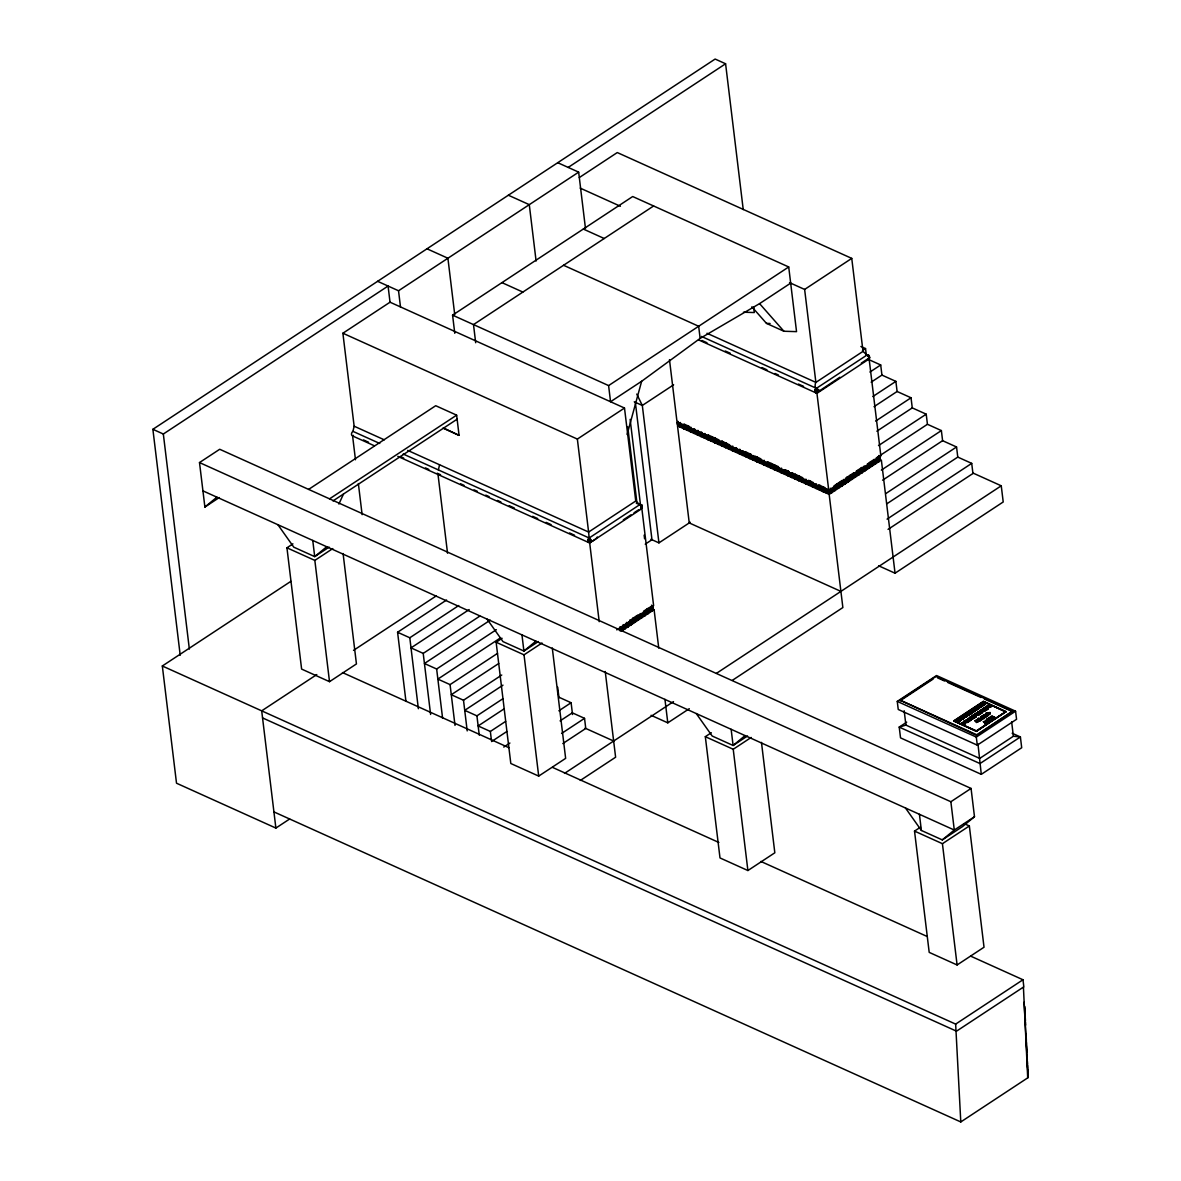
<?xml version="1.0" encoding="UTF-8"?>
<svg xmlns="http://www.w3.org/2000/svg" width="1181" height="1181" viewBox="0 0 1181 1181"><rect width="100%" height="100%" fill="white"/><g stroke="black" fill="none" stroke-linecap="round" stroke-linejoin="round"><path stroke-width="1.5" d="M965.6 722.492L965.556 721.709L966.914 722.418M636.308 503.224L641.401 505.409L641.741 508.273L640.692 508.834L641.859 505.394L639.659 504.73L589.157 537.99C583.783 545.666 595.165 541.031 597.306 536.986M640.589 508.908C645.225 506.708 636.367 502.663 635.747 501.01L624.498 408.035L390.025 302.203L342.889 333.234L354.138 426.208L352.942 431.36A2.436 1.506 -65.7 0 0 351.51 434.49A2.436 1.506 -65.7 0 0 353.429 435.405M992.498 717.679C985.471 715.848 1001.311 719.406 991.76 716.114L994.682 717.339M868.463 355.053C868.891 364.855 871.312 353.887 866.928 355.082L816.425 388.328L815.082 390.306L815.333 392.328L816.588 392.786L839.868 377.256M642.257 506.885C638.906 510.591 644.339 506.59 641.386 504.922C637.46 503.327 644.162 508.081 640.692 508.834M977.868 707.759L977.912 707.139M978.001 707.95L978.001 707.168M965.364 722.698L965.556 721.547L964.036 722.108L964.464 720.794L967.593 722.196L965.364 722.698L967.593 722.196M968.538 714.033L968.892 713.87A2.583 1.417 -6.9 0 1 970.383 714.018M979.743 706.637A2.51 1.373 -6.9 0 0 980.319 707.478A2.392 1.314 -6.9 0 1 979.846 706.651L979.743 706.327A2.51 1.373 -6.9 0 0 980.289 707.212M962.131 719.229L960.183 718.565L961.201 719.244C963.578 719.746 960.271 717.472 961.068 719.377L962.84 718.86L960.079 718.934L960.256 717.959L962.707 719.17M976.908 708.954L976.879 708.615A1.58 0.871 -6.9 0 1 978.518 708.689L978.503 708.408A1.58 0.871 -6.9 0 0 976.908 708.349L976.997 709.013M977.469 713.206L978.783 713.752L977.484 712.556M986.622 712.955L989.634 714.313C992.01 710.431 983.906 714.594 989.899 712.793M986.445 713.383L989.663 714.579L990.062 712.468M342.889 333.234L577.361 439.081L588.61 532.055L589.157 537.99L588.227 541.282L588.773 542.315L590.603 541.931L589.157 537.99L403.193 454.035M789.543 282.628L804.63 289.434L815.879 382.393C812.927 387.368 820.013 397.613 816.425 388.328L701.47 336.437M979.152 712.852L979.152 712.852A4.325 2.377 -6.9 0 0 979.743 714.343L979.713 714.077A4.325 2.377 -6.9 0 1 979.123 712.586M869.009 358.625L868.64 355.274L866.928 355.082L863.016 351.362L851.752 258.388L617.279 152.556L579.28 177.578M967.579 715.317L967.667 713.929M981.913 705.884L981.913 704.363M970.738 719.052L972.45 719.081L970.959 719.096M980.702 712.497C986.681 713.516 974.355 708.689 982.415 712.527L980.909 712.364M967.431 715.081L967.534 714.594M967.46 715.346L967.785 713.9M981.987 706.253L981.854 705.146M962.766 722.964C958.426 722.61 965.733 725.134 964.567 722.61L963.017 722.89C961.304 725.341 967.918 725.208 962.766 722.964L961.039 723.318L962.914 723.023C962.604 720.735 964.213 722.462 965.025 724.189M977.647 721.074L979.964 720.971L979.551 719.14L979.699 720.75L977.794 720.838L978.163 718.388L977.868 719.805L976.082 720.056L977.735 720.011L976.008 720.366L977.986 719.982M984.127 715.022L985.943 714.195L985.914 715.479M988.689 705.766L986.873 706.592L989.028 704.614L988.969 705.972M641.386 504.922L640.973 505.881M642.065 507.874L642.095 505.675L640.545 504.449M868.227 356.234C865.85 352.204 871.224 358.242 867.858 359.26M869.334 358.227L869.349 356.027L867.799 354.802M960.227 718.83L962.53 719.362M977.514 721.03L977.706 719.746M985.604 715.406C991.464 714.475 984.349 717.457 985.825 714.402M985.633 715.686L986.415 713.117M988.379 707.257C993.236 705.633 987.966 709.235 988.571 705.972L986.844 706.327M990.829 707.198C991.715 703.817 987.788 707.301 989.191 704.954M438.372 469.92L439.568 464.768M964.036 722.108L964.213 720.956M986.12 709.811C981.381 708.482 988.969 710.445 984.304 709.692M988.689 704.836L988.718 706.031L986.932 706.282M590.057 542.315L589.157 537.99L589.171 542.389L591.15 540.795L589.157 537.99L589.334 542.286M627.111 434.49L641.652 381.271L700.126 338.401L759.575 303.62L790.68 283.13M976.657 720.513L976.466 722.551L976.864 720.735M976.377 722.373L976.835 720.454M988.497 720.351L988.497 719.17M988.217 721.03L988.29 719.081M816.278 392.535C825.194 387.885 808.173 388.46 817.724 392.52M988.01 720.823L988.467 719.82M988.039 721.089L988.335 719.775M988.674 719.126L988.246 720.38M964.272 721.945L964.464 721.045L967.623 722.477M981.16 720.189L980.702 720.292A3.144 1.727 -6.9 0 1 980.348 718.889L980.363 718.83M984.718 722.462L984.718 722.462A3.144 1.727 -6.9 0 0 985.131 723.805L985.043 723.599A3.144 1.727 -6.9 0 1 984.674 722.196M338.888 504.036L343.494 494.027M619.907 626.845L620.778 627.244L619.346 630.374L621.265 631.274L624.144 625.029L623.273 624.631L621.841 627.761L624.631 629.06L627.51 622.8L626.639 622.417L623.76 628.676M620.187 629.813C620.291 627.598 622.727 632.101 620.896 628.248M623.553 627.598C626.122 624.026 622.107 628.705 624.956 628.248L625.664 626.683L624.262 626.033M627.642 623.819C629.901 623.509 628.144 627.332 626.919 625.384L628.071 624.011M630.875 620.586L627.997 626.845L627.126 626.447L630.004 620.187L634.743 622.417L637.607 616.157L636.736 615.759L635.304 618.888L636.175 619.287M630.285 623.169C630.388 620.94 632.824 625.443 631.008 621.605M634.241 618.372L631.363 624.631L630.492 624.232L633.37 617.973L638.109 620.202L640.988 613.943L640.102 613.544M633.651 620.94C636.219 617.383 632.204 622.047 635.053 621.605L635.777 620.04L634.374 619.375M637.017 618.726C637.12 616.512 639.571 621.014 637.74 617.161M640.382 616.512C640.486 614.282 642.936 618.8 641.106 614.947M636.736 615.759L641.475 617.973L644.354 611.714L643.483 611.33M643.748 614.297C646.317 610.725 642.316 615.404 645.151 614.947L645.874 613.382L644.472 612.732M642.907 614.843L642.036 614.46L644.841 615.759L647.719 609.499L646.848 609.116M647.838 610.518C650.111 610.208 648.354 614.031 647.114 612.083L648.266 610.71M651.085 607.285L648.207 613.544L647.336 613.146L650.214 606.886L653.004 608.2L651.572 611.33L648.768 610.016L649.639 610.415M652.163 608.746L651.882 610.518L650.48 609.854L651.203 608.289L652.606 608.953M651.646 608.495L650.48 609.854M650.701 610.931L652.975 607.255L651.484 608.481M830.332 488.284L831.203 488.668L829.771 491.798L828.058 491.96L826.065 489.155L826.907 488.594M830.612 491.252C830.715 489.023 833.151 493.525 831.335 489.687M830.819 492.315L831.69 492.713L834.568 486.454L833.697 486.055M833.978 489.037C834.081 486.808 836.517 491.311 834.701 487.473M834.185 490.1L835.056 490.499L837.934 484.24L837.063 483.841M837.344 486.808C837.447 484.594 839.898 489.096 838.067 485.243M837.55 487.886L838.436 488.284L841.3 482.025L840.429 481.627M840.71 484.594C840.813 482.379 843.264 486.882 841.433 483.029M841.802 486.07L844.666 479.811L843.795 479.412L840.931 485.671L841.802 486.07L837.934 484.24M844.075 482.379C844.179 480.15 846.629 484.668 844.799 480.815M847.176 477.198L844.297 483.457L845.168 483.841L848.047 477.582L847.176 477.198L851.9 479.412L854.778 473.153L858.631 474.983L861.51 468.724L860.639 468.326M848.165 478.6C850.438 478.29 848.667 482.114 847.441 480.165L848.593 478.792M850.541 474.983L847.663 481.228L848.534 481.627L851.412 475.367L850.541 474.983L855.265 477.198L858.144 470.939L857.273 470.54L855.826 473.67L856.697 474.068M850.807 477.951C850.91 475.722 853.361 480.224 851.531 476.386M853.907 472.754L852.461 475.884L853.332 476.283M854.173 475.722C854.276 473.507 856.727 478.01 854.896 474.157M857.539 473.507C857.642 471.293 860.093 475.795 858.262 471.942M860.905 471.293C861.008 469.064 863.459 473.581 861.628 469.728M861.126 472.37L861.997 472.754L864.876 466.495L864.005 466.111M864.271 469.078C864.389 466.849 866.824 471.367 864.994 467.514M864.492 470.156L865.363 470.54L868.242 464.281L867.371 463.897M868.36 465.299C870.633 464.989 868.876 468.813 867.651 466.864L868.803 465.491M868.729 468.326L871.608 462.066L870.737 461.668L867.858 467.927L868.729 468.326L864.876 466.495M871.017 464.65C871.12 462.421 873.556 466.923 871.726 463.085M874.102 459.453L871.224 465.713L872.095 466.111L874.973 459.852L874.102 459.453L878.826 461.682L880.273 458.553L878.339 457.638L875.461 463.897L874.59 463.498L877.468 457.239M874.383 462.421C874.486 460.206 876.922 464.709 875.091 460.856M877.749 460.206C877.852 457.992 880.288 462.494 878.457 458.641M868.817 357.917C869.57 354.595 865.939 354.079 869.57 357.4M1024.783 1006.625L1024.916 1009.548M1024.96 1010.523L1025.093 1013.431M1025.152 1014.405L1025.285 1017.328M1025.329 1018.302L1025.462 1021.211M1025.507 1022.185L1025.654 1025.108M1026.068 1033.862L1026.2 1036.77M1026.245 1037.745L1026.378 1040.668M1026.437 1041.642L1026.569 1044.55M1026.614 1045.525L1026.747 1048.448M1026.791 1049.407L1026.939 1052.33M1027.16 1057.187L1027.308 1060.11M1027.352 1061.084L1027.485 1063.992M1027.529 1064.967L1027.662 1067.89M1027.706 1068.864L1027.854 1071.772M1027.898 1072.747L1028.031 1075.67M640.574 508.421L641.549 507.564L640.988 508.893M641.298 506.428L641.8 505.247M641.18 508.745L640.958 507.948M641.578 508.509L642.243 507.402M869.526 357.223L868.552 358.566M868.434 359.083L869.157 357.031L866.928 355.082M868.847 358.862L869.496 357.74M640.117 505.01L641.859 505.394M640.574 505.394L640.205 504.582M641.534 506.989L642.184 506.014L641.239 504.789M641.652 507.535L641.475 505.158M816.425 388.328L817.37 392.432L816.425 388.328L816.912 392.372L815.643 392.564M867.828 355.747L867.991 354.92M868.552 356.765L869.068 355.599M868.788 357.341L868.862 356.559M868.906 357.887L868.847 355.998M868.921 358.389L868.744 357.149M868.256 359.245L869.127 358.522M905.473 807.996L921.372 830.464L942.29 839.898L962.5 826.597L974.487 816.735L971.062 788.436L219.71 449.267L199.5 462.568L204.889 507.033L216.876 497.171M326.709 546.744L314.707 556.62L293.789 547.172L277.889 524.704M677.141 422.887L680.123 427.094L680.965 426.548L677.983 422.326L677.141 422.887L677.377 424.909L680.477 422.503M679.754 424.068L678.588 424.953L679.754 424.068L680.743 425.47L679.577 426.356L680.743 425.47M680.123 427.094L683.12 424.629L687.091 430.238L687.933 429.692M683.238 425.632C681.112 425.78 683.504 429.146 684.227 427.035L682.825 425.913M679.636 423.049L683.607 428.673L687.445 425.647L691.416 431.257L690.575 431.818L686.604 426.208M686.722 427.212C684.611 427.36 686.988 430.725 687.726 428.614L686.309 427.492L687.726 428.614M687.091 430.238L690.929 427.227M690.206 428.792C688.095 428.939 690.472 432.29 691.21 430.194L689.793 429.057L691.21 430.194M690.575 431.818L693.572 429.353L697.558 434.962L698.399 434.416M693.705 430.356C691.579 430.504 693.956 433.87 694.694 431.759L693.277 430.637M690.088 427.773L694.059 433.397L697.897 430.371L701.883 435.981L701.042 436.542L697.056 430.917M697.189 431.936C695.063 432.084 697.454 435.449 698.178 433.338L696.76 432.216L698.178 433.338M697.558 434.962L701.396 431.936L703.374 434.756L702.533 435.302M700.673 433.501C698.547 433.648 700.938 437.014 701.662 434.918L700.244 433.781M701.042 436.542L704.88 433.516L706.873 436.32L706.017 436.881M704.156 435.08C702.045 435.228 704.422 438.594 705.146 436.483L703.743 435.361L705.146 436.483M700.554 432.497L704.526 438.107L708.364 435.095M707.64 436.66C705.529 436.808 707.906 440.173 708.644 438.062L707.227 436.926L708.644 438.062M704.038 434.077L708.01 439.686L711.848 436.66L713.841 439.465L712.999 440.026M711.124 438.225C709.013 438.372 711.39 441.738 712.128 439.627L710.711 438.505M707.522 435.641L711.493 441.266L715.332 438.24L717.325 441.044L714.977 442.831L711.006 437.221L711.848 436.66M714.623 439.804C712.497 439.952 714.874 443.318 715.612 441.207L714.195 440.085L715.612 441.207M714.977 442.831L718.83 439.804L722.802 445.429L721.96 445.975L717.989 440.365M718.107 441.369C715.981 441.517 718.373 444.883 719.096 442.786L717.679 441.65L719.096 442.786M715.332 438.24L714.49 438.786L718.476 444.41L722.314 441.384L724.293 444.189L723.451 444.75M722.314 441.384L718.476 444.41M721.591 442.949C719.465 443.096 721.857 446.462 722.58 444.351L721.163 443.229M721.96 445.975L725.798 442.964L727.791 445.768L725.444 447.555L721.473 441.945M722.802 445.429L725.798 442.964M725.075 444.528C722.964 444.676 725.341 448.042 726.079 445.931L724.662 444.794L726.079 445.931M725.444 447.555L729.282 444.528L731.275 447.348L728.928 449.134L724.957 443.51M728.559 446.093C726.448 446.241 728.825 449.607 729.563 447.496L728.146 446.374L729.563 447.496M728.928 449.134L732.766 446.108M732.058 447.673L730.877 448.559L732.294 449.695L733.047 449.075L732.058 447.673L732.619 449.356M732.294 449.695L733.047 449.075M728.441 445.089L732.412 450.699L736.25 447.688L738.243 450.492L735.911 452.279L731.925 446.654M736.25 447.688L732.412 450.699M735.542 449.252L734.361 450.138L735.542 449.252L736.531 450.655L735.364 451.541L736.531 450.655M735.911 452.279L739.749 449.252L743.72 454.877L742.879 455.423L738.907 449.813M739.026 450.817L737.859 451.718L739.026 450.817L740.015 452.22L738.848 453.12L740.015 452.22M743.233 450.832L739.395 453.844L735.409 448.234M740.236 453.297L741.727 452.057L740.886 452.618M741.343 453.283L742.509 452.397L743.499 453.799C742.391 455.836 740.339 452.928 742.509 452.397M742.332 454.685L743.499 453.799M742.879 455.423L745.875 452.958L749.846 458.568L750.688 458.021M745.993 453.962L744.827 454.862L745.993 453.962L746.997 455.364L745.816 456.265L745.241 454.582M742.391 451.378L746.362 457.003L750.201 453.976L754.172 459.586L753.33 460.147L749.359 454.537M749.477 455.541C747.366 455.689 749.743 459.055 750.481 456.944L749.064 455.822L750.481 456.944M749.846 458.568L753.685 455.556M752.976 457.121C750.85 457.268 753.227 460.62 753.965 458.523L752.548 457.387M753.33 460.147L756.327 457.682L760.313 463.292L761.155 462.745M756.46 458.686C754.334 458.833 756.726 462.199 757.449 460.088L756.032 458.966M535.894 641.165L523.906 651.041L502.988 641.608L487.089 619.139M752.843 456.102L756.829 461.727L760.667 458.7L764.638 464.31L763.797 464.871L759.826 459.247M759.944 460.265C757.818 460.413 760.21 463.779 760.933 461.668L759.516 460.546L760.933 461.668M760.313 463.292L764.151 460.265M763.428 461.83C761.317 461.978 763.694 465.344 764.417 463.232L763.015 462.111M763.797 464.871L766.794 462.406L770.765 468.016L771.606 467.455M766.912 463.41C764.801 463.557 767.178 466.923 767.916 464.812L766.499 463.69L767.916 464.812M763.31 460.826L767.281 466.436L771.119 463.424L775.105 469.034L774.264 469.595L770.278 463.971M769.23 465.875L770.396 464.989L771.4 466.392L770.233 467.277L769.23 465.875L770.233 467.277M770.765 468.016L774.603 464.989L776.596 467.794L775.755 468.355M773.895 466.554C771.769 466.702 774.145 470.068 774.884 467.956L773.466 466.835M774.264 469.595L778.102 466.569L780.08 469.374L777.748 471.16L773.762 465.55M777.378 468.134C775.253 468.281 777.644 471.647 778.368 469.536L776.95 468.414L778.368 469.536M777.748 471.16L781.586 468.134M780.862 469.698C778.737 469.846 781.128 473.212 781.852 471.116L780.449 469.979L781.852 471.116M777.26 467.115L781.232 472.74L785.07 469.713L788.436 471.234L790.547 474.098L788.199 475.884L784.228 470.274M784.346 471.278C782.235 471.426 784.612 474.792 785.35 472.68L783.933 471.559M784.715 474.304L788.554 471.293L784.715 474.304L780.744 468.695M787.83 472.858C785.719 473.005 788.096 476.371 788.834 474.26L787.417 473.123L788.834 474.26M788.199 475.884L792.038 472.858L796.024 478.482L795.182 479.028L791.196 473.419M791.329 474.422C789.203 474.57 791.58 477.936 792.318 475.825L790.901 474.703L792.318 475.825M787.712 471.839L791.683 477.464L795.522 474.437L797.515 477.242L796.673 477.803M795.522 474.437L791.683 477.464M794.813 476.002C792.687 476.15 795.079 479.516 795.802 477.404L794.385 476.283L795.802 477.404M795.182 479.028L799.02 476.017L800.998 478.822L798.666 480.608L794.68 474.983M796.024 478.482L799.02 476.017M798.297 477.582L797.131 478.467L798.297 477.582L799.286 478.984L798.12 479.87L799.286 478.984M798.666 480.608L802.504 477.582L804.482 480.387L802.15 482.173L798.179 476.563M801.781 479.146L800.615 480.047L801.781 479.146L802.77 480.549L801.604 481.449L802.77 480.549M802.15 482.173L805.988 479.161M805.265 480.726L804.099 481.612L805.265 480.726L806.269 482.128L805.088 483.014L806.269 482.128M801.663 478.143L805.634 483.752L809.472 480.726L811.465 483.546L810.624 484.092M808.749 482.291L807.583 483.191L808.749 482.291L809.753 483.693L808.586 484.594L809.753 483.693M805.147 479.707L809.118 485.332L812.956 482.306L816.942 487.915L816.101 488.476L812.115 482.852M812.248 483.87C810.122 484.018 812.498 487.384 813.237 485.273L811.819 484.151L813.237 485.273M816.455 483.885L812.602 486.897L808.631 481.287L809.472 480.726M815.731 485.45C813.606 485.583 815.997 488.949 816.721 486.852L815.303 485.716M816.101 488.476L819.939 485.45L821.917 488.255L821.075 488.816M819.215 487.015C817.09 487.163 819.481 490.528 820.205 488.417L818.787 487.295M815.613 484.431L819.584 490.056L823.423 487.03L827.394 492.639L826.552 493.2L822.581 487.576M821.533 489.48L822.699 488.594L823.688 489.997L822.522 490.883L821.533 489.48L822.522 490.883M819.939 485.45L819.097 486.011L823.068 491.621L826.065 489.155M826.183 490.159C824.072 490.307 826.449 493.673 827.187 491.562L825.77 490.44L827.187 491.562M826.552 493.2L828.9 491.414L831.69 492.713M879.033 457.549L879.786 456.929L878.797 455.526M745.093 735.601L733.106 745.477L712.187 736.029L696.273 713.56M942.29 839.898L954.292 830.036L974.487 816.735M180.221 655.278L152.88 429.308L715.14 59.05L725.592 63.774L743.233 209.568M152.88 429.308L163.332 434.018L388.077 286.038L390.055 302.439M568.194 167.422L725.592 63.774M377.61 281.314L398.528 290.762L578.66 172.146L585.466 228.405M454.774 333.293L452.574 315.15L632.691 196.533L788.716 266.965L796.54 331.64L783.904 331.241L766.469 323.373L751.869 306.794M653.61 205.981L473.492 324.598L475.692 342.741M204.889 507.033L219.312 497.541M308.61 489.406L435.715 405.718L456.634 415.151L459.069 435.361L442.978 428.098M329.529 498.854L456.634 415.151M333.012 500.921L457.121 419.196M343.081 553.52L356.441 663.929L329.514 681.673L301.613 669.081L286.939 547.807L292.932 543.865M329.145 547.113L314.707 556.62L312.758 540.44M286.939 547.807L314.84 560.399L332.791 548.575M289.655 818.994L275.882 828.073L176.515 783.21L162.328 665.995L290.88 581.332M452.574 315.15L608.599 385.582L788.716 266.965M641.652 381.271L610.547 401.747L608.599 385.582M577.361 439.081L624.498 408.035M804.63 289.434L851.752 258.388M673.642 384.814L642.316 405.452L634.271 401.82M677.377 424.909L678.972 423.728M681.614 425.854L682.456 425.308L684.449 428.113L683.607 428.673M685.098 427.433L685.94 426.887L683.961 424.068M688.597 429.013L689.438 428.452M316.788 674.572L261.695 710.844L275.882 828.073M353.518 650.377L436.158 595.962M692.081 430.578L692.922 430.032L694.9 432.837L694.059 433.397M695.565 432.157L696.406 431.596L694.413 428.792M405.954 701.381L397.584 632.263L446.566 600.022M699.049 433.737L699.89 433.176M704.526 438.107L705.367 437.56M709.515 438.446L710.357 437.9L712.335 440.705L711.493 441.266M708.01 439.686L708.851 439.125M397.584 632.263L409.792 637.77L458.759 605.528M716.483 441.605L717.325 441.044M719.967 443.17L720.809 442.624M469.167 609.588L411.018 647.882L423.211 653.388L479.84 616.098M862.455 350.609L865.54 348.572L866.352 355.319M635.747 501.01L588.61 532.055L407.74 450.404M863.016 351.362L815.879 382.393L707.006 333.263M726.95 446.315L727.791 445.768M730.434 447.894L731.275 447.348M623.317 519.861L630.964 514.813M634.035 512.805L638.626 509.779M861.289 363.158L867.415 359.127M397.82 456.368L589.688 542.98L641.874 508.612L653.61 605.617L616.762 629.886M698.606 339.907L816.942 393.317L869.127 358.965L880.864 455.969L828.678 490.336L677.008 421.868L669.479 359.644M733.918 449.474L734.759 448.913M737.402 451.039L738.243 450.492M490.248 620.158L424.437 663.501L436.645 669.007L496.33 629.694M744.37 454.183L745.211 453.637L747.204 456.442L746.362 457.003M869.925 372.074L880.701 364.973L881.927 375.086L895.877 381.374L897.102 391.487L911.038 397.776L912.263 407.888L926.214 414.177L927.439 424.289L941.375 430.578L942.6 440.69L956.551 446.979L957.776 457.091L971.712 463.38L972.937 473.492M746.997 455.364L745.58 454.242M747.868 455.763L748.71 455.216L746.717 452.397M751.352 457.342L752.194 456.781M871.15 382.172L881.927 375.086M754.836 458.907L755.678 458.361L757.671 461.166L756.829 461.727M758.32 460.487L759.162 459.926L757.183 457.121M761.804 462.066L762.646 461.505M500.611 637.784L437.871 679.105L450.064 684.611L497.511 653.373M765.303 463.631L766.144 463.085L768.122 465.89L767.281 466.436M552.28 647.956L565.64 758.364L538.698 776.094L510.812 763.502L496.138 642.243L502.117 638.301M645.239 544.161L651.971 539.732L635.334 402.293M768.787 465.211L769.628 464.65L767.635 461.845M872.789 396.58L895.877 381.374M770.396 464.989L771.4 466.392M772.271 466.775L773.112 466.229M650.893 539.245L658.939 542.876L690.28 522.238M874.014 406.692L897.102 391.487M779.239 469.935L780.08 469.374M782.723 471.499L783.564 470.953L785.557 473.758M781.232 472.74L785.07 469.713L787.063 472.518L786.221 473.079M498.736 663.486L451.29 694.723L463.498 700.23L501.748 675.03M789.705 474.644L790.547 474.098M538.344 641.549L523.906 651.041L521.958 634.876M875.638 421.086L911.038 397.776M793.189 476.223L794.031 475.663M496.138 642.243L524.024 654.835L541.99 643.01M800.157 479.368L800.998 478.822M876.863 431.198L912.263 407.888M803.641 480.947L804.482 480.387M807.14 482.512L807.981 481.966M805.634 483.752L806.475 483.206M502.973 685.142L464.724 710.342L476.917 715.848L502.929 698.709M809.118 485.332L809.959 484.771M814.108 485.671L814.949 485.111M878.502 445.591L926.214 414.177M817.592 487.236L818.433 486.69L820.426 489.495L819.584 490.056M822.699 488.594L823.688 489.997M823.068 491.621L823.91 491.075M824.574 490.395L825.416 489.835M631.997 618.888L638.124 614.858M644.236 610.828L648.827 607.802M834.775 485.361L842.422 480.313M845.478 478.305L853.14 473.256M856.195 471.249L862.322 467.218M868.434 463.188L873.025 460.162M876.095 458.139L879.151 456.132L879.638 460.177L829.136 493.437L678.352 425.367L677.85 421.322M879.727 455.704L927.439 424.289M651.779 607.196L652.532 606.576L651.528 605.174L652.104 606.857M880.244 457.593L879.402 458.154L880.273 458.553M621.782 629.975L652.384 609.824L651.897 605.779M621.87 630.89L654.097 609.662L658.747 648.103M689.246 522.932L677.51 425.913L829.165 494.381L881.351 460.014L895.05 573.198L1003.215 501.969L1001.252 485.804L973.365 473.212L888.053 529.383M504.154 708.821L478.143 725.946L490.351 731.452L505.645 721.384M881.351 470.112L941.375 430.578M882.576 480.209L942.6 440.69M491.562 741.565L506.87 731.482M885.75 493.599L956.551 446.979M503.77 747.071L509.897 743.041M558.864 710.8L571.102 702.725L572.534 714.52M886.975 503.711L957.776 457.091M560.089 720.897L572.327 712.837L584.536 718.343L585.761 728.456L562.806 743.572M561.58 733.46L584.536 718.343M887.064 519.123L971.712 463.38M564.518 773.393L673.51 701.617M716.513 673.303L1001.252 485.804M580.299 780.464L615.611 757.213L605.233 671.487M651.071 715.302L667.796 722.846L689.291 708.689M732.294 680.374L842.865 607.551L829.165 494.381M761.465 742.391L774.825 852.785L747.898 870.53L719.997 857.937L705.323 736.678L711.316 732.737M747.529 735.97L733.106 745.477L731.142 729.312M705.323 736.678L733.224 749.271L751.175 737.446M897.265 701.396L936.548 675.532L1015.571 711.198L1016.561 719.288L977.278 745.152L898.239 709.471L897.265 701.396L976.303 737.062L1015.571 711.198M900.025 700.141L935.942 676.492L1012.648 711.11L976.82 735.438L900.025 700.141L976.731 734.759L1012.648 711.11M900.114 700.805L933.034 679.134M906.698 722.167L899.228 727.097L900.527 737.874L981.293 774.337L1021.698 747.735L1020.399 736.959L1012.161 733.239M953.731 720.897L983.374 701.366L1006.035 711.597L976.421 731.393L953.731 720.897L976.407 731.142L1006.035 711.597M953.761 721.163L983.404 701.647L1006.064 711.863M983.419 701.898L954.218 721.119L976.377 730.877L1005.607 711.907L983.374 701.366M956.138 721.133L959.223 721.06M959.149 721.591L956.595 720.38L959.341 721.458M959.341 721.266L957.053 720.174M957.88 719.524L960.242 720.868M958.337 719.377L960.876 720.174L958.426 719.465M959.71 718.491L961.127 719.997L958.234 719.583L961.157 720.262L959.592 718.402L960.876 720.174M961.142 718.771L960.699 717.679M961.349 717.989C966.235 719.687 963.622 715.804 962.515 716.764M965.6 717.044L963.15 716.055L965.571 716.911M964.213 715.361L966.191 716.262L964.936 716.454M964.907 715.199L967.549 716.055L965.822 714.298L969.01 714.667A2.51 1.373 -6.9 0 1 968.479 713.767L968.641 714.047A2.392 1.314 -6.9 0 0 969.158 714.845A2.51 1.373 -6.9 0 1 968.509 714.033M966.53 714.121L966.383 714.313M967.652 714.889L967.623 713.117L969.778 714.594M970.693 712.542L968.892 712.276L970.664 712.113M969.97 712.01L971.801 712.822M970.502 711.228L970.841 712.438M971.933 710.682L974.325 711.302L971.963 710.253M973.07 709.973L974.827 709.84L975.314 710.947L974.753 709.899M974.089 709.146L976.79 709.678L975.373 708.187M976.539 709.87L975.004 708.26L978.075 708.836M973.794 709.796L976.82 709.943L975.89 708.113M976.613 707.198L978.96 708.246M977.218 707.227L979.403 706.637L976.923 707.286M981.012 707.198L978.975 705.81M980.023 705.441L981.972 706.076M980.717 704.88L983.109 705.707M982.282 703.463L984.659 704.791L982.326 703.596M984.113 703.226L982.548 703.404M984.142 703.714L985.367 703.965L983.67 703.005M956.034 721.03L959.105 721.325M957.717 719.923L959.902 720.69L959.193 719.82M964.05 715.76L965.851 715.981M968.656 713.634L968.789 713.944A2.392 1.314 -6.9 0 1 970.339 714.077L970.93 713.531L968.464 712.955M970.295 711.656L973.439 712.173L972.996 710.962M975.86 707.847L975.004 708.26M976.466 707.581L978.99 708.526M982.312 703.728L984.216 704.703M983.242 703.123C988.157 704.644 983.552 703.197 984.319 703.95L985.367 703.965M962.722 716.808L964.021 718.107L961.304 717.266M970.708 711.582L971.786 711.065L970.649 711.124M964.449 716.601L963.327 717.074M958.514 720.572L960.212 720.602M964.788 716.158L966.56 716.705L964.907 716.646M974.074 709.973L973.926 709.412M984.614 704.526L981.396 704.053L982.016 706.533M962.5 718.343L961.555 718.078L962.869 719.14M964.818 716.424L966.028 716.35M974.856 710.194L972.731 710.755M981.883 705.234L982.12 704.452L981.795 705.913M964.464 717.133L965.571 717.354L964.331 717.074M974.989 710.504L973.203 709.619M958.632 721.547L956.772 720.262M964.272 717.915L961.349 717.251L961.585 718.358M966.191 714.225L967.608 715.716L964.877 714.918M968.612 715.066L969.158 714.564A2.392 1.314 -6.9 0 1 968.582 713.782M970.93 713.531L970.28 713.826A2.392 1.314 -6.9 0 0 968.76 713.664A2.583 1.417 -6.9 0 1 970.354 713.752L970.841 713.501M970.812 712.586L971.195 713.649L970.782 712.32M972.908 712.232L970.93 712.232M978.636 708.467L977.1 708.423L978.488 708.851M979.448 708.216L979.108 706.769M979.89 706.223L980.097 706.208A2.392 1.314 -6.9 0 1 981.544 706.4L981.795 706.386M972.184 713.014L969.586 711.818M971.623 710.49L974.428 711.523L973.956 710.312L972.583 710.431M981.677 706.327L981.514 706.43A2.583 1.417 -6.9 0 0 980.097 706.194L980.023 706.548A2.392 1.314 -6.9 0 1 981.588 706.681L981.898 706.12M965.261 720.277C966.545 721.074 965.733 720.336 966.486 719.701M968.169 718.358L971.077 719.908M972.45 719.081L969.424 717.531L972.686 718.653M970.177 717.029L974.709 717.812L970.354 716.911M974.679 717.531L971.284 716.306L974.104 717.694M973.971 715.716C969.926 712.615 980.363 721.163 974.192 714.387M974.724 714.033L978.621 714.431M976.111 713.132C979.979 713.117 979.758 717.162 975.034 714.047M980.909 713.56L977.883 711.951L980.88 713.28M980.245 710.401L984.792 711.169L980.422 710.283M981.632 709.486L984.747 710.903M984.334 709.013L982.12 709.323L984.57 709.028M984.452 709.058L983.153 708.777L983.699 708.128M986.312 708.157L983.965 707.95L988.394 708.792L986.578 707.98L986.253 706.445M986.061 708.039C983.02 706.238 989.265 708.585 983.965 707.95M974.222 715.819L972.125 716.04M967.844 719.45L969.394 719.509M969.734 718.373L971.166 718.24M979.699 711.818L981.16 711.951L979.728 712.084M967.874 719.716L969.527 719.318M966.87 720.735L967.889 720.661M976.318 714.756L979.241 714.535M990.416 705.367L988.925 705.707M978.591 713.398L977.602 712.955M988.63 706.769L990.593 705.441M967.977 720.868L966.855 721.133L966.885 719.598M969.143 720.395L971.018 720.233M968.509 721.886L969.808 720.75L968.199 721.724M970.989 719.377L972.657 719.155M980.953 712.807L982.607 712.601M967.859 720.38L968.405 721.591M972.701 718.83L969.424 717.531M982.577 712.335L979.389 710.962M984.555 709.914L986.785 709.855L984.437 709.619M980.053 714.284L979.787 714.357A4.133 2.273 -6.9 0 1 979.344 712.852L979.315 712.586A4.133 2.273 -6.9 0 0 979.876 714.003L979.935 713.974M977.853 722.359L974.694 720.676L977.691 721.916M978.828 717.959L982.002 719.628M981.012 716.646C980.215 716.336 984.851 719.76 983.566 718.048M981.278 716.35L983.817 716.217M983.847 715.981L982.858 715.789M983.419 714.933L984.068 716.336M985.943 713.265L986.844 712.674L985.973 714.461L984.186 714.712M983.684 718.225L980.702 717.147M981.308 716.616L983.655 716.395M987.523 713.885L988.084 715.627M986.076 714.328L987.847 713.87M985.308 716.956L985.825 716.823C980.289 715.834 992.867 716.705 984.186 716.144L982.577 715.981M984.29 717.827L983.965 716.291M984.437 716.247L987.036 716.026M985.53 717.31L984.186 716.144M986.578 722.934L983.788 721.68M985.028 720.336L988.482 721.517M986.873 719.126L989.988 720.528L986.652 719.391M988.172 718.255L992.719 719.022L988.482 718.269M989.56 717.339L992.69 718.757M987.596 721.916L987.39 722.049A2.997 1.639 -6.9 0 0 985.116 722.019M987.847 721.945L987.419 722.314A2.997 1.639 -6.9 0 0 985.146 722.285L984.865 722.477A2.997 1.639 -6.9 0 0 985.264 723.746M1013.387 736.25L979.713 758.423L905.916 725.104L899.228 727.097L979.994 763.561L1020.399 736.959L1013.387 736.25L1011.645 721.871M199.5 462.568L950.867 801.737L971.062 788.436M964.434 823.733L969.35 825.962L984.024 947.221L957.097 964.966L929.196 952.373L914.522 831.099L920.516 827.158M914.522 831.099L942.423 843.692L969.35 825.962M162.328 665.995L955.65 1024.104L1022.982 979.758L1023.838 986.829L956.507 1031.175L262.551 717.915M1024.134 1002.197L1028.12 1077.603L960.788 1121.95L273.918 811.893M816.883 388.608L815.997 388.697M817.326 388.992L815.613 389.154M817.724 389.479L815.303 389.715M818.049 390.025L815.082 390.306M818.285 390.586L814.979 390.896M818.403 391.147L814.979 391.457M818.418 391.634L815.111 391.944M818.3 392.048L816.912 392.372M589.496 538.329L588.729 538.344M590.072 538.654L588.359 538.816M590.47 539.141L588.049 539.363M590.795 539.673L587.828 539.953M591.031 540.248L587.71 540.558M591.15 540.795L587.725 541.119M591.15 541.297L587.843 541.607M590.249 542.286L591.031 541.695M817.075 392.623L817.872 392.269M589.821 542.286L590.603 541.931M980.614 718.373L980.717 718.358A3.144 1.727 -6.9 0 1 983.197 718.328L983.227 718.343A2.997 1.639 -6.9 0 0 980.747 718.432L980.791 718.712A2.997 1.639 -6.9 0 1 983.138 718.683L983.315 718.284M980.643 718.639L980.747 718.624A3.144 1.727 -6.9 0 1 983.227 718.594L983.256 718.609M985.013 722.226L985.116 722.211A3.144 1.727 -6.9 0 1 987.582 722.182L987.626 722.196M979.418 719.229L978.104 719.746L979.728 719.214M977.986 719.938L979.551 719.14M963.046 723.171L964.788 722.432M981.647 704.334L984.659 704.791M972.613 710.696L973.985 710.578M979.935 706.504L980.127 706.474A2.583 1.417 -6.9 0 1 981.618 706.622M968.051 720.395L966.796 720.44L967.948 719.377M992.35 716.793L990.519 717.295M967.933 720.085L966.767 720.174L966.885 721.414C969.35 720.499 966.663 720.572 969.837 721.015M966.885 721.414L966.457 720.41L965.098 720.838M969.616 718.579L971.018 718.432M984.142 703.492L982.577 703.271M982.016 706.341L979.89 705.027M968.597 712.66L970.959 713.811M971.904 710.416L973.439 712.173M963.342 716.882L964.36 716.808M967.018 720.971L968.051 721.104L966.767 721.355M980.85 704.599L983.197 705.751M964.006 721.842L965.394 721.753M970.679 711.39L971.771 710.549M977.617 720.809L979.964 720.971M969.601 720.779L968.302 721.355M987.065 716.291L984.216 716.409L984.718 717.841M983.123 708.511L986.785 709.855M991.154 716.306L992.483 716.852M971.933 716.173L974.251 716.099M994.033 717.679L992.335 717.487L994.609 717.487M961.201 719.244L960.079 718.934M961.172 718.963L962.102 718.963M968.892 712.276L970.664 712.261L970.251 711.375M970.516 712.202L969.35 712.468M972.952 712.497L970.959 712.497L971.446 713.486M984.216 703.743L985.663 703.906M965.541 715.642L966.56 716.705M743.44 312.212L754.275 312.552L753.626 307.163M766.469 323.373L770.086 323.476M973.41 711.907L971.919 712.113M983.729 708.32L986.622 709.958M960.094 720.956L958.485 720.307M816.75 392.653L815.333 392.328M588.507 542.123L589.659 542.3L588.743 542.345M967.785 718.609L970.826 720.159M983.197 721.547L986.327 722.934M963.15 716.055L965.6 717.192M978.621 705.869L981.19 706.784M967.387 713.265L969.985 714.446M961.555 717.546L964.213 718.255M588.064 541.976L589.024 542.389M557.727 162.698L578.66 172.146M580.196 188.119L620.394 206.262M860.89 346.476L865.54 348.572M508.361 195.219L529.28 204.653L536.1 261.045M583.311 229.055L604.229 238.503M868.301 359.378L880.701 364.973M563.558 265.282L698.665 326.266L700.126 338.401M701.957 340.482L706.947 342.741M725.282 351.008L730.271 353.267M761.937 367.557L766.927 369.815M775.031 373.462L778.382 374.982M798.474 384.061L803.582 386.364M426.991 248.792L447.909 258.24L454.729 314.618M501.955 282.628L522.873 292.076M876.036 460.369L876.907 460.767M877.955 461.284L878.826 461.682M872.67 462.583L873.541 462.982M869.305 464.797L870.176 465.196M865.924 467.026L866.795 467.41M862.558 469.241L863.429 469.625M859.192 471.455L860.063 471.854M857.76 474.585L858.631 474.983M854.394 476.799L855.265 477.198M849.095 478.098L849.966 478.497M845.729 480.327L846.6 480.711M842.363 482.542L843.234 482.94M838.997 484.756L839.868 485.155M835.631 486.971L836.502 487.369M832.265 489.185L833.136 489.584M684.552 424.348L689.586 426.607M708.01 434.933L718.063 439.465M721.414 440.985L728.116 444.012M744.871 451.57L751.574 454.596M754.925 456.102L759.959 458.376M768.329 462.155L778.382 466.702M791.787 472.754L801.84 477.286M808.542 480.313L811.893 481.818M818.595 484.845L825.298 487.871M878.649 565.788L895.05 573.198M688.744 522.696L840.916 591.386M937.699 677.909L944.357 680.92M947.693 682.426L981.042 697.484M984.378 698.99L1012.737 711.789M984.969 707.286L988.394 708.792M979.817 706.371A2.392 1.314 -6.9 0 0 980.363 707.183L980.525 707.227M354.138 426.208L384.283 439.819M981.367 709.663L984.792 711.169M975.491 707.936L978.119 709.102M976.746 708.467A1.58 0.871 -6.9 0 0 977.159 709.294L977.484 709.515M972.893 709.648L975.181 710.741M977.883 711.951L981.337 713.442M989.294 717.517L992.719 719.022M352.942 431.36L379.751 443.465M982.371 715.627L985.855 717.088M975.846 713.294L979.27 714.8M986.534 719.347L989.575 720.971M363.482 439.937L368.516 442.211M400.329 456.575L403.695 458.095M425.455 467.912L428.821 469.433M437.206 473.212L440.557 474.732M460.634 483.797L464 485.317M474.039 489.849L477.404 491.355M485.775 495.134L489.141 496.655M497.496 500.434L500.862 501.955M509.232 505.719L514.266 507.992M532.69 516.318L537.724 518.592M546.094 522.371L551.114 524.63M569.552 532.956L574.571 535.229M972.908 715.228L976.333 716.734M374.362 445.783L352.588 435.951L355.466 459.749M966.265 714.003L968.863 715.184M974.709 717.812L971.55 716.129M962.485 716.498L964.316 718.181M960.448 717.841L962.736 718.934L962.382 718.122M965.6 721.812L964.464 720.794M652.133 607.802L653.004 608.2M650.761 608.156L654.097 609.662M646.273 612.629L645.402 612.245L647.336 613.146M645.874 613.382L645.151 614.947M638.67 616.674L639.541 617.072M638.109 620.202L633.37 617.973M635.777 620.04L635.053 621.605M632.809 621.501L630.004 620.187M633.857 622.018L634.743 622.417M629.443 623.716L628.572 623.317L630.492 624.232M626.078 625.93L625.207 625.546L627.126 626.447M625.664 626.683L624.956 628.248M621.841 627.761L622.712 628.144M202.925 490.868L954.292 830.036L950.867 801.737M558.908 697.218L571.102 702.725M585.097 728.146L613.648 741.033M342.475 672.565L508.819 747.662M552.501 767.384L718.86 842.466M760.859 861.436L927.218 936.518M970.9 956.241L1022.982 979.758M871.608 462.066L875.461 463.897M868.242 464.281L872.095 466.111M861.51 468.724L865.363 470.54M858.144 470.939L861.997 472.754M844.666 479.811L848.534 481.627M841.3 482.025L845.168 483.841M834.568 486.454L838.436 488.284M831.203 488.668L835.056 490.499M443.657 428.068L459.069 435.361M647.719 609.499L651.572 611.33M644.354 611.714L648.207 613.544M640.988 613.943L644.841 615.759M637.607 616.157L641.475 617.973M627.51 622.8L631.363 624.631M624.144 625.029L627.997 626.845M620.778 627.244L624.631 629.06M977.159 709.382L977.322 709.486A1.58 0.871 -6.9 0 1 976.776 708.733M975.211 708.29L976.51 709.604M966.028 714.343L967.328 715.642M965.822 714.298L967.357 715.907M962.692 716.542L963.991 717.841M959.548 718.609L960.847 719.908M759.575 303.62L783.904 331.241M808.335 482.571L809.325 483.974M808.011 482.911L809 484.313M804.852 480.992L805.841 482.409M804.527 481.346L805.516 482.749M801.368 479.427L802.357 480.829M801.028 479.766L802.032 481.169M797.869 477.847L798.873 479.25M797.544 478.187L798.533 479.589M742.096 452.677L743.085 454.08M741.757 453.017L742.76 454.419M738.597 451.098L739.601 452.5M738.273 451.437L739.262 452.84M735.113 449.518L736.117 450.921M734.789 449.858L735.778 451.26M679.001 424.688L679.99 426.09M636.766 394.085L642.316 405.452L658.939 542.876M974.074 710.312L974.369 711.567M974.015 714.505L974.281 715.804M983.655 715.036L983.876 716.247M990.372 705.618L990.564 706.976L988.497 707.301M987.626 714.047L987.818 715.406L985.751 715.73M992.63 717.103L992.453 717.413M987.67 713.796L986.179 714.136M984.083 703.123L984.245 704.024M980.51 718.889L980.319 718.624A3.144 1.727 -6.9 0 0 980.732 719.952A2.997 1.639 -6.9 0 1 980.466 718.624L980.348 718.889A2.997 1.639 -6.9 0 0 980.909 720.159M977.971 744.045L981.293 774.337M976.303 737.062L977.278 745.152M971.933 711.449L972.79 710.962L971.948 711.685M961.009 718.565L961.068 719.377M942.423 843.692L957.097 964.966M955.65 1024.104L960.788 1121.95M919.423 814.3L921.372 830.464M904.174 710.741L905.916 725.104M816.942 393.317L829.136 493.437M733.224 749.271L747.898 870.53M664.947 699.359L667.796 722.846M630.137 419.388L640.427 504.376M644.147 535.126L644.575 538.743M627.746 426.858L636.928 502.811M589.688 542.98L599.21 621.678M557.683 687.121L558.982 697.823M524.024 654.835L538.698 776.094M490.351 731.452L491.429 740.369M476.917 715.848L479.265 735.173M438.018 474.511L447.54 553.225M463.498 700.23L467.204 730.906M450.064 684.611L455.01 725.4M398.528 290.762L400.507 307.09M436.645 669.007L442.609 718.343M423.211 653.388L430.607 714.475M409.792 637.77L418.369 708.718M358.36 483.546L362.124 514.665M314.84 560.399L329.514 681.673M163.332 434.018L189.359 649.078M979.403 706.637L979.566 708.054M1023.425 987.109L1027.706 1077.884M985.234 723.481A2.997 1.639 -6.9 0 1 984.836 722.211"/></g></svg>
